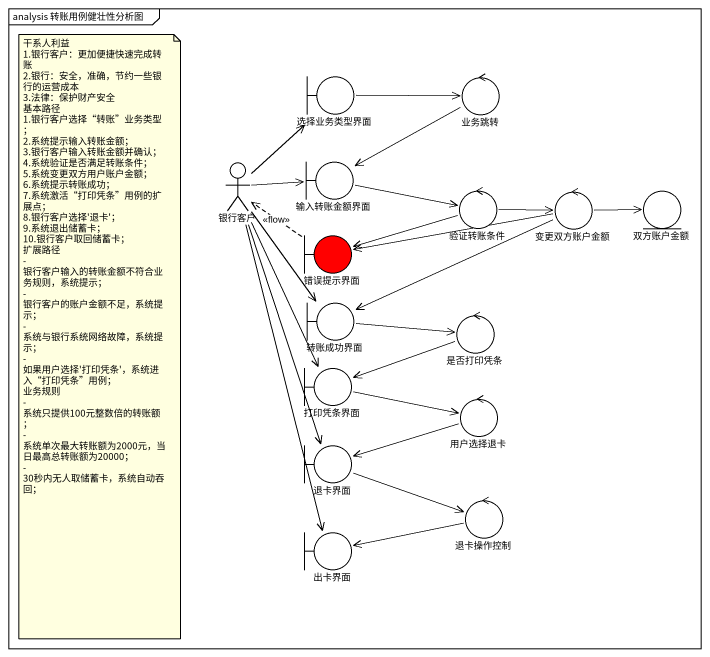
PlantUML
@startuml
mainframe analysis 转账用例健壮性分析图
boundary 选择业务类型界面
control 业务跳转
actor 银行客户
boundary 输入转账金额界面
control 验证转账条件
control 变更双方账户金额
entity 双方账户金额
boundary 错误提示界面 #FF0000
boundary 转账成功界面
control 是否打印凭条
boundary 打印凭条界面
control 用户选择退卡
boundary 退卡界面
control 退卡操作控制
boundary 出卡界面
选择业务类型界面 -right-> 业务跳转
业务跳转 -left-> 输入转账金额界面
银行客户 -up-> 选择业务类型界面
银行客户 -right-> 输入转账金额界面
银行客户 --> 转账成功界面
银行客户 --> 打印凭条界面
银行客户 --> 退卡界面
银行客户 --> 出卡界面
输入转账金额界面 -right-> 验证转账条件
验证转账条件 -right-> 变更双方账户金额
验证转账条件 -left-> 错误提示界面
变更双方账户金额 -right-> 双方账户金额
变更双方账户金额 -left-> 错误提示界面
变更双方账户金额 -left-> 转账成功界面
错误提示界面 .up.> 银行客户 : <<flow>>
转账成功界面 -right-> 是否打印凭条
是否打印凭条 -left-> 打印凭条界面
打印凭条界面 -right-> 用户选择退卡
用户选择退卡 -left-> 退卡界面
退卡界面 -right-> 退卡操作控制
退卡操作控制 -left-> 出卡界面
note as N1
  干系人利益
  1.银行客户：更加便捷快速完成转账
  2.银行：安全，准确，节约一些银行的运营成本
  3.法律：保护财产安全
  基本路径
  1.银行客户选择“转账”业务类型；
  2.系统提示输入转账金额；
  3.银行客户输入转账金额并确认；
  4.系统验证是否满足转账条件；
  5.系统变更双方用户账户金额；
  6.系统提示转账成功；
  7.系统激活“打印凭条”用例的扩展点；
  8.银行客户选择'退卡'；
  9.系统退出储蓄卡；
  10.银行客户取回储蓄卡；
  扩展路径
  - 银行客户输入的转账金额不符合业务规则，系统提示；
  - 银行客户的账户金额不足，系统提示；
  - 系统与银行系统网络故障，系统提示；
  - 如果用户选择'打印凭条'，系统进入“打印凭条”用例；
  业务规则
  - 系统只提供100元整数倍的转账额；
  - 系统单次最大转账额为2000元，当日最高总转账额为20000；
  - 30秒内无人取储蓄卡，系统自动吞回；
end note
@enduml
